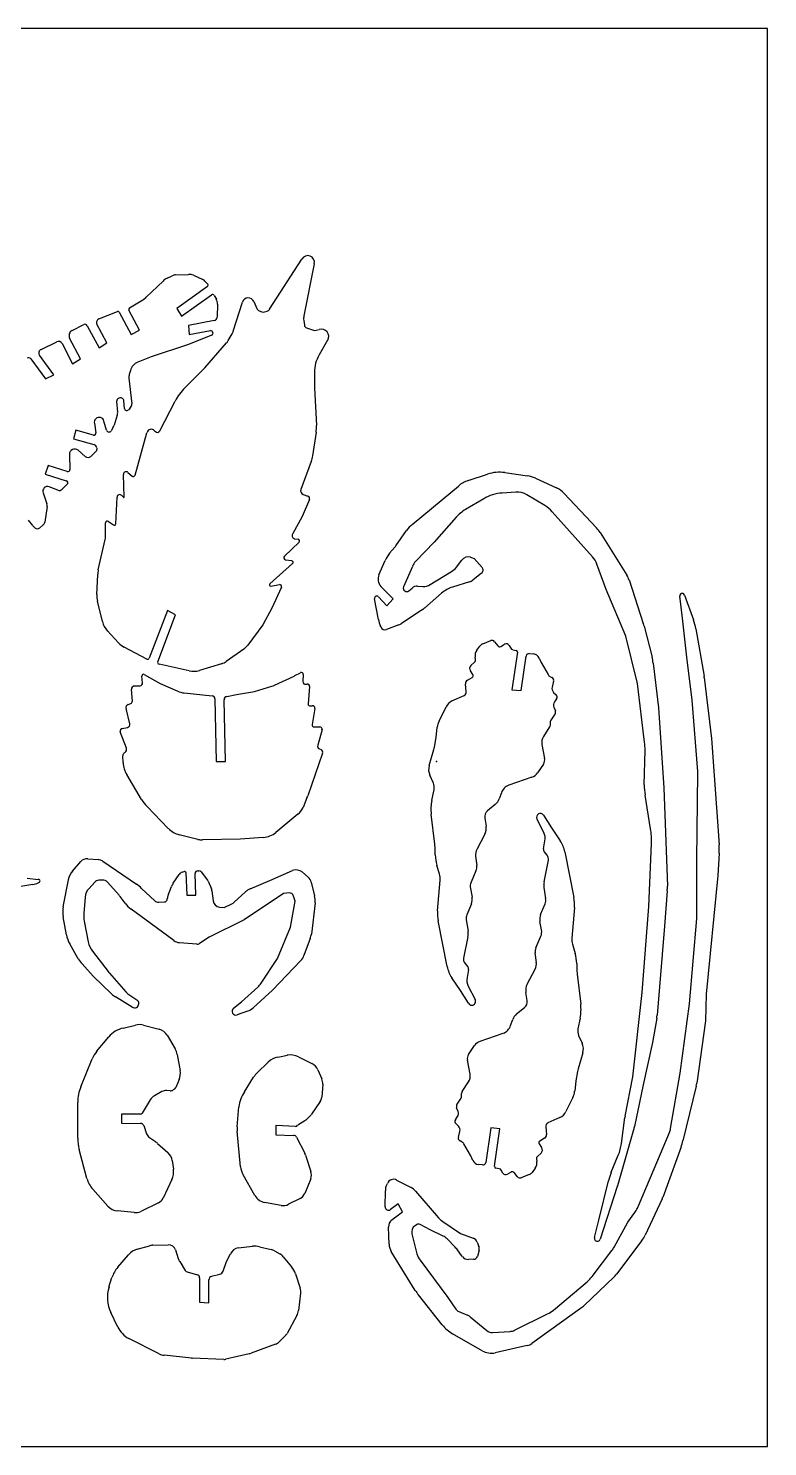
# Model space of a CAD drawing. Extents: x -388 to 195, y -213 to 246.
# Drawn here: x -44.5 to 195, y -213 to 246 of the extents above; entities that cross this region are included whole.
import ezdxf

# ---------------------------------------------------------------- set-up
doc = ezdxf.new("R2010")
doc.units = 0
doc.layers.add('CYAN', color=4, linetype='CONTINUOUS')
doc.layers.add('RED', color=1, linetype='CONTINUOUS')

msp = doc.modelspace()

# ---------------------------------------------------------------- linework, layer by layer
at = {"layer": 'CYAN'}
for p, q in [((195, 246), (-388, 246)), ((195, -213), (195, 246)), ((33.63, 155.07), (44.1, 171.35)), ((0.41, 165.12), (2.08, 165.94)), ((3.2, 166.24), (7.39, 166.39)), ((8.99, 166.08), (12.05, 164.7)), ((48.12, 169.81), (44.74, 152.93)), ((-6.3, 158.98), (-0.87, 164.21)), ((13.53, 162.5), (3.57, 155.38)), ((12.71, 164.22), (13.61, 163.22)), ((-11.78, 155.54), (-6.94, 158.48)), ((5.11, 152.83), (14.82, 159.77)), ((15.67, 159.6), (16.39, 158.41)), ((16.78, 156.77), (16.63, 152.53)), ((21.89, 148.05), (24.86, 157.42)), ((28.52, 157.58), (29.47, 155.38)), ((-21.68, 151.99), (-15.62, 154.34)), ((-15.05, 154.12), (-11.16, 146.9)), ((-8.55, 148.37), (-11.97, 154.84)), ((3.57, 155.38), (5.11, 152.83)), ((30.28, 154.57), (31.11, 154.24)), ((31.97, 154.21), (32.82, 154.49)), ((44.7, 151.49), (44.92, 149.93)), ((-30.37, 148.19), (-26.58, 150.15)), ((-25.41, 149.78), (-21.62, 142.59)), ((-19.11, 144.18), (-22.31, 150.28)), ((-11.16, 146.9), (-8.55, 148.37)), ((15.69, 151.44), (7.39, 149.88)), ((7.39, 149.88), (7.63, 146.9)), ((7.63, 146.9), (14.45, 148.17)), ((15.2, 147.48), (15.17, 147)), ((20.23, 144.97), (21.49, 147.13)), ((45.63, 149.05), (47.82, 148.29)), ((48.71, 148.28), (49.65, 148.57)), ((-40.41, 142.08), (-35.3, 144.55)), ((-33.59, 143.98), (-30.2, 137.39)), ((-27.57, 139), (-31.14, 145.74)), ((-21.62, 142.59), (-19.11, 144.18)), ((6.99, 143.63), (-4.71, 139.67)), ((14.92, 146.71), (6.99, 143.63)), ((12.64, 136.12), (19.68, 144.2)), ((52.45, 145.05), (49.68, 140.31)), ((-43.7, 139), (-38.97, 132.58)), ((-36.27, 133.82), (-40.88, 140.19)), ((-30.2, 137.39), (-27.57, 139)), ((-4.71, 139.67), (-9.07, 137.93)), ((-38.97, 132.58), (-36.27, 133.82)), ((-11.46, 135.3), (-11.82, 133.99)), ((6.17, 129.66), (12.64, 136.12)), ((48.15, 134.68), (48.17, 129.65)), ((-11.93, 132.78), (-11.03, 124.52)), ((48.17, 129.65), (48.79, 117.48)), ((-15.92, 125.19), (-15.59, 121.84)), ((-14.9, 126.39), (-15.1, 126.33)), ((-13.39, 122.98), (-13.59, 125.46)), ((-1.96, 115.7), (3.05, 125.39)), ((-15.72, 120.78), (-16.71, 117.55)), ((-11.43, 123.31), (-12.1, 122.56)), ((-29.1, 115.99), (-29.85, 113.12)), ((-23.38, 114.37), (-29.1, 115.99)), ((-23.13, 118.18), (-22.63, 115.05)), ((-19.17, 115.92), (-20.06, 118.87)), ((-17.01, 116.89), (-17.7, 115.75)), ((-9.92, 101.42), (-6.1, 115.15)), ((-3.62, 115.79), (-3.3, 115.5)), ((48.69, 115.28), (47.59, 107.64)), ((-29.85, 113.12), (-23.28, 111.31)), ((-22.35, 110.19), (-22.29, 109.75)), ((-31.24, 108.11), (-31.06, 103.23)), ((-26.1, 107.46), (-28.41, 109.45)), ((-22.54, 109.13), (-24.3, 107.49)), ((47.12, 105.8), (43.78, 96.76)), ((-38.13, 104.56), (-39.02, 101.74)), ((-39.02, 101.74), (-32.23, 99.61)), ((-31.96, 102.57), (-38.13, 104.56)), ((-13.5, 94.33), (-13.69, 101.64)), ((-12.25, 102.28), (-10.93, 101.12)), ((97.97, 99.66), (104.27, 101.74)), ((109.82, 102.24), (117.21, 101.19)), ((-35, 96.53), (-37.73, 97.6)), ((-31.93, 98.44), (-33.52, 96.86)), ((86.71, 91.1), (94.79, 97.88)), ((119.81, 100.43), (126.6, 97.29)), ((-39.76, 95.63), (-38.53, 92.17)), ((-16.14, 85.7), (-15.79, 94.28)), ((-14.21, 94.79), (-13.74, 94.23)), ((46.53, 93.48), (44.2, 88.05)), ((44.52, 95.17), (46.03, 94.65)), ((103, 93.76), (97.13, 90.31)), ((113.41, 95.94), (109, 95.62)), ((122.78, 91.57), (117.03, 95.07)), ((129.06, 95.52), (139.56, 84.31)), ((-38.45, 91.23), (-39.22, 86.2)), ((44.2, 88.05), (41.03, 82.3)), ((79.87, 85.48), (86.71, 91.1)), ((94.03, 87.76), (86.91, 79.75)), ((138.28, 74.99), (125.19, 89.57)), ((-43.06, 85.06), (-44.52, 86.84)), ((-42.39, 84.36), (-42.81, 84.81)), ((-39.81, 85.18), (-40.85, 84.31)), ((-19.54, 81.39), (-19.54, 85.97)), ((-18.57, 86.44), (-16.98, 85.3)), ((74.57, 78.56), (78, 83.53)), ((140.73, 82.8), (149.36, 69.06)), ((-21.86, 70.73), (-19.64, 80.57)), ((43.18, 79.77), (38.47, 75.21)), ((41.79, 80.79), (42.89, 80.64)), ((72.53, 76.11), (74.19, 78.07)), ((86.91, 79.75), (80.96, 73.5)), ((38.82, 74.05), (40.83, 73.73)), ((69.06, 69.19), (71.1, 73.81)), ((94.22, 71.67), (95.91, 73.92)), ((98.76, 74.82), (99.88, 74.47)), ((99.88, 74.47), (102.48, 71.52)), ((-22.34, 62.82), (-22.06, 69.12)), ((41.07, 72.84), (33.71, 66.24)), ((79.9, 71.89), (77.03, 65.23)), ((85.65, 65.97), (92.59, 70.21)), ((102.31, 69.64), (99.53, 67.45)), ((142.71, 64.38), (139.69, 72.61)), ((34.06, 65.5), (36.86, 65.99)), ((37.47, 65.14), (34.36, 58.41)), ((73.62, 61.38), (69.71, 65.42)), ((78.78, 63.98), (79.8, 64.86)), ((81.56, 65.45), (83.29, 65.35)), ((98.39, 66.86), (92.89, 65.17)), ((149.01, 49.26), (142.71, 64.38)), ((150.1, 67.48), (154.71, 53.4)), ((-20.53, 53.99), (-22.11, 60.59)), ((68.92, 54.71), (67.63, 61.43)), ((68.87, 62.05), (71.64, 59.15)), ((71.64, 59.15), (73.62, 61.38)), ((89.37, 63.22), (83.79, 58.41)), ((167.38, 55.16), (166.54, 62.2)), ((168.05, 62.55), (170.98, 54.54)), ((0.52, 57.56), (-5.33, 42.22)), ((-2.61, 41.03), (3.17, 56.22)), ((3.17, 56.22), (0.52, 57.56)), ((34.36, 58.41), (31.43, 52.95)), ((83.14, 57.91), (76.25, 53.33)), ((168.82, 42.47), (167.38, 55.16)), ((-15.28, 47.1), (-18.89, 50.97)), ((31.43, 52.95), (26.55, 46.38)), ((69.66, 52.23), (69.53, 52.56)), ((75.48, 52.93), (71.49, 51.42)), ((154.96, 52.56), (157.54, 42.49)), ((171.74, 51.66), (174.41, 36.34)), ((100.77, 44.72), (101.79, 46.08)), ((102.68, 46.78), (105.28, 47.85)), ((106.52, 47.5), (107.56, 46.16)), ((108.53, 45.96), (109.74, 46.68)), ((111.23, 46.28), (111.78, 45.37)), ((152.73, 34.43), (149.01, 49.26)), ((-6.18, 41.9), (-13.49, 45.74)), ((25.26, 45.12), (19.61, 41.13)), ((100.34, 41.77), (100.22, 42.54)), ((113.98, 44.1), (112.17, 31.96)), ((112.4, 44.92), (113.56, 44.7)), ((115.15, 31.71), (116.78, 42.86)), ((117.85, 43.66), (119.16, 43.53)), ((120.97, 42.19), (121.59, 40.73)), ((170.53, 28.53), (168.82, 42.47)), ((-6.95, 36.89), (-1.79, 33.94)), ((7.61, 38.07), (-2.18, 40.26)), ((18.07, 40.38), (10.93, 38.2)), ((41.84, 36.52), (43.63, 37.48)), ((44.55, 36.91), (44.45, 34.58)), ((99.46, 36.89), (98.69, 38.03)), ((98.88, 39.84), (100.05, 40.93)), ((121.59, 40.73), (123.85, 36.84)), ((157.91, 40.58), (159.6, 26.06)), ((-10.19, 33.17), (-8.33, 33.27)), ((-7.51, 34.21), (-7.74, 36.39)), ((-1.79, 33.94), (3.89, 31.51)), ((28.73, 31.43), (34.41, 33.1)), ((35.18, 33.39), (41.62, 36.39)), ((45.44, 33.72), (45.81, 33.79)), ((46.61, 33.05), (46.13, 27.39)), ((97.37, 31.38), (97.1, 33.79)), ((97.75, 35.08), (99.23, 35.95)), ((124.47, 36.24), (125.11, 35.92)), ((125.65, 34.71), (125.16, 32.8)), ((155.13, 15.02), (152.8, 33.99)), ((174.47, 35.92), (176.85, 16.16)), ((-10.82, 28.31), (-11.13, 32.06)), ((5.92, 30.93), (15, 30.02)), ((15.94, 29.01), (16.34, 8.68)), ((19.34, 8.68), (18.91, 28.71)), ((19.76, 29.78), (22.88, 30.39)), ((22.88, 30.39), (28.73, 31.43)), ((92.73, 28.32), (96.66, 30.12)), ((112.17, 31.96), (115.15, 31.71)), ((125.63, 31.11), (126.5, 30.29)), ((126.62, 29.06), (125.91, 28.01)), ((172.39, 5.46), (170.53, 28.53)), ((-11.65, 20.95), (-12.87, 25.88)), ((-12.2, 27.17), (-11.35, 27.47)), ((46.85, 26.7), (47.47, 26.77)), ((48.26, 25.93), (47.4, 20.68)), ((88.55, 21.82), (90.81, 26.43)), ((126.08, 24.02), (124.77, 22.11)), ((125.71, 26.35), (126.23, 25.14)), ((159.6, 26.06), (161.36, 0.25)), ((-14.13, 19.44), (-12.4, 19.76)), ((48.04, 19.96), (49.95, 19.96)), ((50.62, 19.07), (49.23, 13.98)), ((87.56, 16.51), (87.98, 19.83)), ((124.37, 19.91), (122.36, 16.81)), ((124.59, 21.57), (124.59, 20.55)), ((-12.77, 13.07), (-14.78, 18.32)), ((87.06, 13.39), (87.56, 16.51)), ((121.86, 14.28), (122.73, 9.74)), ((176.85, 16.16), (179.24, -18.25)), ((-13.78, 8.36), (-13.88, 10.59)), ((-13.43, 11.52), (-13.16, 11.7)), ((50.82, 11.46), (45.98, -2.38)), ((49.8, 12.79), (50.32, 12.57)), ((85.35, 7.42), (86.89, 12.62)), ((155.04, 1.19), (155.27, 12.45)), ((16.34, 8.68), (19.34, 8.68)), ((122.36, 7.91), (120.43, 5.06)), ((172.01, -23.13), (172.39, 5.03)), ((-7.87, -3.55), (-12.64, 4.49)), ((86.71, 1.74), (85.55, 4.29)), ((118.62, 3.69), (111.11, 1.07)), ((161.36, 0.25), (162.51, -31.66)), ((45.74, -3.01), (44.47, -6.12)), ((86.19, -3.87), (86.94, -0.34)), ((108.75, -1.41), (108.06, -3.37)), ((157.07, -13.01), (155.27, -2.11)), ((0.83, -12.95), (-6.07, -5.87)), ((42.83, -8.32), (35.67, -14.2)), ((87.16, -18.07), (86.02, -8.33)), ((106.77, -5.16), (104.22, -7.24)), ((122.38, -8.65), (124.99, -12.77)), ((103.35, -9.57), (103.8, -12.17)), ((122.46, -14.2), (120.25, -9.84)), ((124.99, -12.77), (127.79, -16.93)), ((10.44, -16.48), (4.36, -14.97)), ((24.12, -16.41), (11.85, -16.63)), ((31.61, -15.84), (24.12, -16.41)), ((103.37, -14.82), (100.8, -19.71)), ((122.37, -19.53), (122.86, -16.96)), ((156.5, -38.17), (157.36, -17.77)), ((-25.29, -22.76), (-21.91, -23.03)), ((87.31, -21.49), (87.23, -18.94)), ((100.38, -21.89), (100.75, -24.96)), ((123.53, -21.59), (122.66, -20.55)), ((129.28, -20.52), (132.23, -35.32)), ((179.25, -20.97), (178.83, -28.11)), ((-30.2, -26.72), (-27.52, -23.67)), ((-20.43, -23.55), (-9.5, -30.96)), ((5.33, -27.09), (6, -26.87)), ((6.52, -27.24), (6.82, -34.58)), ((9.79, -34.58), (9.52, -27.52)), ((10.36, -26.65), (10.71, -26.65)), ((11.47, -27.02), (13.56, -29.62)), ((33.74, -29.77), (41.1, -26.52)), ((44.25, -27.1), (46.11, -28.66)), ((88.7, -27.74), (87.83, -24.79)), ((100.5, -26.6), (98.93, -30.32)), ((122.58, -30.17), (123.97, -23.25)), ((172.06, -41.72), (172.01, -23.13)), ((-43.11, -31.08), (-51.61, -32.45)), ((-44.85, -28.98), (-41.3, -29.45)), ((-41.15, -30.47), (-41.3, -30.54)), ((-33.24, -38.25), (-31.56, -29.52)), ((-23.02, -30.35), (-24.86, -32.32)), ((-20.6, -29.64), (-21.72, -29.72)), ((-15.15, -34.51), (-18.84, -30.34)), ((0.77, -34.58), (1.88, -31.71)), ((2.43, -30.65), (4.34, -27.81)), ((13.76, -29.97), (14.8, -32.47)), ((27.32, -32.5), (33.74, -29.77)), ((47.14, -30.32), (48.24, -34.75)), ((88.03, -39.59), (88.9, -29.7)), ((123.08, -35.62), (122.54, -32)), ((178.83, -28.11), (175.11, -66.54)), ((-26.15, -35.2), (-26.55, -40.43)), ((-13.19, -37.11), (-14.78, -34.95)), ((-7.81, -32.32), (-3.57, -36.37)), ((-2.28, -36.83), (-0.37, -36.71)), ((0.42, -35.99), (0.47, -35.67)), ((6.82, -34.58), (9.79, -34.58)), ((14.95, -33.07), (15.34, -36.32)), ((22.14, -36.81), (25.78, -33.49)), ((38.13, -33.96), (25.38, -42.51)), ((40.06, -33.8), (38.13, -33.96)), ((40.45, -44.89), (41.94, -36.46)), ((41.94, -36.46), (41.27, -34.58)), ((98.71, -32.4), (99.23, -35.13)), ((162.47, -33.07), (161.6, -44.6)), ((-4.71, -43.78), (-11.18, -39.09)), ((17.4, -38.37), (18.91, -38.55)), ((18.91, -38.55), (21.44, -37.28)), ((48.38, -36.96), (47.17, -47.1)), ((99.01, -37.38), (97.57, -40.88)), ((121.45, -40.75), (122.88, -37.28)), ((132.41, -38.57), (131.56, -48.46)), ((154.39, -66.01), (156.5, -38.17)), ((-32.18, -47.37), (-33.24, -41.57)), ((-26.41, -42.93), (-25.09, -49.68)), ((2.58, -49.21), (-4.71, -43.78)), ((25.38, -42.51), (14.1, -48.17)), ((36.24, -55.06), (40.45, -44.89)), ((91.17, -57.64), (88.23, -42.84)), ((97.37, -42.54), (97.92, -46.16)), ((121.74, -45.74), (121.22, -43.03)), ((161.6, -44.6), (159.18, -73.35)), ((169.64, -69.73), (172.05, -42.09)), ((-28.34, -55.11), (-31.11, -50.27)), ((10.04, -50.42), (4.46, -49.9)), ((14.1, -48.17), (10.98, -50.2)), ((46.8, -48.56), (44.77, -54.09)), ((97.87, -47.99), (96.48, -54.88)), ((119.94, -51.56), (121.52, -47.84)), ((131.74, -50.4), (132.62, -53.37)), ((-23.76, -52.63), (-18.67, -59.27)), ((30.91, -62.99), (36.24, -55.06)), ((120.06, -56.27), (119.71, -53.2)), ((-23.5, -60.71), (-27.07, -56.77)), ((43.8, -55.65), (34.58, -65.3)), ((96.92, -56.57), (97.8, -57.59)), ((98.07, -58.63), (97.6, -61.18)), ((117.07, -63.33), (119.66, -58.45)), ((133.15, -56.67), (133.22, -59.2)), ((-17.53, -66.49), (-23.5, -60.71)), ((-18.22, -59.82), (-12.92, -65.84)), ((24.54, -69.06), (29.82, -64.25)), ((95.46, -65.39), (92.66, -61.23)), ((97.99, -63.96), (100.2, -68.32)), ((133.29, -60.09), (134.44, -69.83)), ((-10.86, -70.77), (-16.29, -67.45)), ((-11.66, -66.94), (-9.37, -68.44)), ((34.58, -65.3), (28.28, -71)), ((98.07, -69.51), (95.46, -65.39)), ((117.11, -68.59), (116.66, -65.99)), ((151.29, -93.31), (154.39, -66.01)), ((175.11, -66.54), (174.89, -75.16)), ((21.91, -71.15), (24.54, -69.06)), ((26.52, -72.06), (23.13, -73.3)), ((113.68, -72.98), (116.24, -70.92)), ((166.66, -92.12), (169.64, -69.73)), ((-13.81, -77.54), (-9.77, -76.57)), ((-7.16, -76.6), (-2.11, -77.91)), ((111.7, -76.72), (112.4, -74.79)), ((134.24, -74.29), (133.52, -77.81)), ((159.05, -74.34), (157.66, -82.23)), ((174.89, -75.16), (172.01, -95.39)), ((-22.39, -85.1), (-18.44, -80.39)), ((0.45, -79.82), (3.05, -84.24)), ((101.83, -81.83), (109.35, -79.23)), ((133.74, -79.9), (134.91, -82.45)), ((157.66, -82.23), (154.66, -95.94)), ((3.74, -86.12), (4.66, -91.33)), ((36.32, -86.94), (39.39, -86.34)), ((42.96, -86.84), (47.3, -88.99)), ((98.09, -86.07), (100.03, -83.22)), ((135.1, -85.57), (133.57, -90.78)), ((-27.54, -96.55), (-23.85, -87.51)), ((29.6, -92.02), (33.22, -88.55)), ((49.28, -91.1), (50.54, -93.98)), ((98.59, -92.44), (97.72, -87.9)), ((133.39, -91.55), (132.9, -94.65)), ((4.34, -94.23), (3.25, -96.8)), ((25.5, -98.14), (28.46, -93.46)), ((50.84, -95.74), (50.52, -99.95)), ((96.08, -98.04), (98.09, -94.97)), ((132.9, -94.65), (132.48, -97.99)), ((148.84, -106.1), (151.29, -93.31)), ((154.66, -95.94), (151.88, -109.39)), ((163.56, -110.04), (166.66, -92.12)), ((171.84, -96.31), (167.55, -113.98)), ((-5.06, -100.77), (-7.65, -105.05)), ((-1.26, -98.09), (-3.67, -99.43)), ((1.44, -97.82), (0.32, -97.74)), ((2.83, -97.32), (2.37, -97.58)), ((94.37, -102.15), (95.69, -100.27)), ((95.86, -99.73), (95.86, -98.71)), ((131.89, -99.97), (129.65, -104.56)), ((-28.53, -113.16), (-28.53, -101.51)), ((-8.31, -105.43), (-14.3, -105.35)), ((-14.3, -105.35), (-14.3, -108.33)), ((23.13, -109.52), (23.7, -103)), ((50.06, -101.28), (47.22, -105.45)), ((94.73, -104.52), (94.22, -103.3)), ((-14.3, -108.33), (-8.13, -108.42)), ((-7.14, -109.12), (-6.22, -111.75)), ((42.02, -109.37), (35.62, -109.1)), ((35.62, -109.1), (35.62, -112.07)), ((45.03, -107.54), (42.74, -108.93)), ((46.8, -105.95), (45.37, -107.29)), ((93.82, -107.21), (94.55, -106.17)), ((94.82, -109.27), (93.95, -108.45)), ((105.28, -109.87), (103.67, -121.02)), ((108.26, -110.12), (105.28, -109.87)), ((106.47, -122.26), (108.26, -110.12)), ((123.08, -109.55), (123.35, -111.93)), ((127.71, -106.46), (123.8, -108.26)), ((151.79, -109.77), (146.35, -128.61)), ((147.65, -114.9), (148.76, -106.5)), ((-5.28, -112.99), (-3.35, -114.3)), ((24.22, -122.46), (23.13, -110.93)), ((35.62, -112.07), (41.42, -112.27)), ((42.39, -112.89), (45.07, -118.02)), ((94.8, -112.87), (95.29, -110.96)), ((95.96, -114.4), (95.34, -114.08)), ((122.7, -113.22), (121.22, -114.11)), ((157.07, -125.95), (163.17, -111.35)), ((-25.56, -126.18), (-28.05, -116.84)), ((-2.65, -114.85), (0.71, -117.86)), ((45.32, -118.64), (47.03, -123.92)), ((98.86, -118.89), (96.58, -115)), ((99.48, -120.35), (98.86, -118.89)), ((121.57, -118), (120.4, -119.09)), ((121, -115.05), (121.77, -116.19)), ((144.32, -124.22), (146.61, -118.69)), ((166.93, -116.02), (160.99, -132.4)), ((2.11, -120.45), (2.5, -123.25)), ((102.6, -121.84), (101.29, -121.69)), ((108.06, -123.09), (106.89, -122.86)), ((109.21, -124.45), (108.68, -123.53)), ((119.68, -122.86), (118.67, -124.24)), ((120.11, -119.93), (120.23, -120.7)), ((2.01, -126.53), (-0.88, -132.62)), ((28.9, -131.76), (25.06, -125.04)), ((46.95, -126.3), (45.04, -131.04)), ((71.29, -128.95), (71.79, -127.79)), ((74.79, -126.72), (79.48, -129.15)), ((111.92, -124.12), (110.68, -124.84)), ((113.93, -125.66), (112.89, -124.32)), ((117.77, -124.94), (115.17, -125.98)), ((140.29, -139.67), (143.43, -126.95)), ((152.78, -135.85), (157.07, -125.95)), ((-18.72, -135.15), (-23.63, -129.72)), ((43.53, -132.7), (39.79, -134.58)), ((71.1, -135.4), (71.15, -130.17)), ((80.89, -130.27), (88.4, -138.95)), ((146.28, -128.83), (140.78, -145.84)), ((160.81, -132.82), (155.31, -144.55)), ((-10.26, -137.26), (-15.64, -136.72)), ((-2.33, -134.09), (-8.03, -136.86)), ((37.4, -134.93), (32.03, -133.96)), ((75.24, -134.38), (72.81, -136.27)), ((73.25, -139.62), (76.72, -136.96)), ((76.72, -136.96), (75.24, -134.38)), ((149.66, -140.38), (151.99, -137.19)), ((72.34, -147.52), (72.16, -141.92)), ((81.19, -141.18), (80.76, -141.49)), ((85.7, -142.86), (82.45, -141.13)), ((89.74, -140.11), (95.54, -144)), ((138.92, -145.32), (140.29, -139.67)), ((145.24, -148.44), (149.66, -140.38)), ((79.75, -144.18), (81.39, -150.58)), ((89.89, -144.85), (85.7, -142.86)), ((93.78, -148.47), (91.13, -145.76)), ((95.54, -144), (99.61, -145.54)), ((100.94, -146.88), (101.46, -148.27)), ((154.27, -146.31), (146.02, -157.21)), ((-15.57, -154.96), (-12.05, -150.89)), ((-9.22, -149.11), (-5.23, -147.97)), ((-4.17, -147.82), (0.82, -147.66)), ((3.15, -149.33), (4.04, -152.11)), ((19.73, -153.05), (20.92, -150.65)), ((23.57, -148.69), (28.13, -148.15)), ((30.42, -148.29), (34.13, -149.23)), ((35.28, -149.68), (36.98, -150.65)), ((80.84, -162.42), (73.04, -149.86)), ((96.08, -151.44), (94.25, -149.01)), ((101.51, -149.38), (100.97, -151.42)), ((138.1, -157.96), (144.52, -149.53)), ((4.51, -153.13), (6.31, -155.98)), ((18.56, -156.25), (19.73, -153.05)), ((38.05, -151.54), (40.78, -154.84)), ((82.38, -152.66), (91.37, -164.78)), ((99.73, -152.38), (98.07, -152.43)), ((-18.4, -161.36), (-17.43, -158.26)), ((6.94, -156.45), (10.26, -157.39)), ((10.98, -158.33), (10.96, -166.29)), ((13.93, -166.44), (13.95, -159.03)), ((14.85, -157.88), (17.48, -157.22)), ((42.02, -157.04), (43.53, -161.75)), ((125.61, -168.79), (136.52, -159.62)), ((145.19, -158.13), (135.57, -167.28)), ((43.7, -163.31), (43.01, -168.97)), ((89.59, -173.6), (81.85, -163.86)), ((91.37, -164.78), (93.94, -168.48)), ((-15.54, -174.32), (-17.82, -169.61)), ((10.96, -166.29), (13.93, -166.44)), ((94.97, -169.31), (97.79, -170.46)), ((134.41, -168.25), (118.62, -179.6)), ((42.49, -170.6), (39.29, -176.38)), ((98.61, -170.95), (103.99, -175.41)), ((112.97, -175.34), (123.67, -170.06)), ((-2.13, -182.97), (-12, -177.97)), ((38.77, -177.07), (36.71, -179.13)), ((102.53, -181.98), (92.93, -176.47)), ((105.88, -176.03), (111.58, -175.7)), ((8.33, -184.38), (-0.55, -183.44)), ((27.07, -182.95), (19.46, -184.73)), ((35.57, -179.87), (27.69, -182.75)), ((117.13, -180.27), (106.7, -182.6)), ((18.77, -184.81), (8.58, -184.41)), ((-388, -213), (195, -213))]:
    msp.add_line(p, q, dxfattribs=at)
for centre, radius, start, end in [((45.99, 170.28), 2.17, 347.464, 150.6521), ((3.34, 163.47), 2.78, 92.9375, 116.9102), ((7.53, 162.82), 3.57, 65.8676, 92.3613), ((2.77, 160.44), 5.24, 116.7647, 133.9877), ((11.23, 162.89), 1.99, 42.0574, 65.7404), ((13.24, 162.9), 0.493, 306.7553, 40.7315), ((-8.85, 161.63), 3.68, 301.1692, 313.8453), ((15.17, 159.31), 0.578, 30.4251, 126.5818), ((13.76, 156.91), 3.02, 357.4464, 29.7217), ((26.72, 156.82), 1.95, 23.022, 162.1933), ((-21.22, 150.85), 1.23, 111.9021, 207.545), ((-15.45, 153.93), 0.443, 25.1304, 112.5069), ((-11.5, 155.09), 0.532, 121.2462, 207.6855), ((15.47, 152.58), 1.17, 280.8247, 357.5645), ((30.88, 155.98), 1.53, 202.8987, 246.9336), ((31.58, 155.33), 1.19, 246.6546, 289.232), ((32.28, 156.13), 1.73, 288.4041, 321.939), ((48.91, 152.09), 4.25, 168.5304, 188.0669), ((-29.54, 146.59), 1.81, 117.2163, 207.9934), ((-26.18, 149.38), 0.865, 27.3402, 117.3402), ((14.58, 147.55), 0.633, 353.483, 101.2339), ((14.83, 147.04), 0.345, 286.185, 354.2941), ((17.58, 149.37), 4.51, 330.2368, 342.9724), ((46.01, 150.08), 1.1, 187.7912, 249.9778), ((48.29, 149.63), 1.42, 250.6601, 287.1954), ((50.38, 146.27), 2.41, 329.5864, 107.4493), ((-34.74, 143.4), 1.29, 27.0387, 116.0436), ((16.49, 147.05), 4.28, 318.3465, 330.9819), ((-44.46, 138.47), 0.922, 34.7793, 119.8546), ((-39.84, 140.93), 1.28, 116.5078, 215.4538), ((-7.59, 134.19), 4.03, 111.6918, 163.9108), ((59.35, 134.66), 11.2, 149.6782, 179.869), ((-8.8, 133.12), 3.15, 164.0085, 186.3714), ((18.25, 117.56), 17.1, 134.9481, 152.7355), ((-14.84, 125.28), 1.08, 103.9735, 184.6575), ((-14.63, 125.39), 1.04, 4.074, 105.3609), ((-12.57, 124.35), 1.54, 317.4344, 6.3035), ((-21.59, 118.52), 1.58, 12.6508, 192.7353), ((-18.38, 121.63), 2.8, 342.3288, 4.4297), ((-12.65, 123.07), 0.747, 186.7642, 317.065), ((-23.23, 114.95), 0.603, 255.3394, 9.516), ((-18.39, 116.17), 0.811, 197.9228, 328.7439), ((-19.58, 118.45), 3.01, 328.8057, 342.7388), ((-4.68, 114.77), 1.47, 44.1423, 165.0144), ((-2.7, 116.09), 0.841, 225.0085, 331.9932), ((37.51, 116.89), 11.29, 351.7974, 3.0143), ((-23.63, 110.07), 1.29, 5.4772, 74.302), ((-29.53, 108.16), 1.71, 48.8587, 181.8544), ((-25.21, 108.48), 1.35, 228.8606, 312.7978), ((-23.04, 109.69), 0.752, 311.9048, 4.6439), ((38.54, 108.99), 9.16, 339.6633, 351.531), ((-31.73, 103.2), 0.671, 250.232, 1.9853), ((-12.84, 101.69), 0.842, 44.7382, 183.3624), ((-10.52, 101.6), 0.631, 229.2866, 343.3472), ((108.1, 90.21), 12.14, 81.8469, 108.387), ((115.89, 91.95), 9.34, 65.1975, 81.9043), ((-38.3, 96.16), 1.55, 68.3267, 199.9652), ((-34.51, 97.85), 1.4, 249.4697, 315.0827), ((-32.43, 98.94), 0.698, 314.8879, 73.5702), ((44.94, 96.33), 1.24, 160.1203, 250.0169), ((101.07, 90.36), 9.8, 108.4254, 129.8582), ((123.26, 90.06), 7.96, 43.2532, 65.2011), ((-40.33, 91.55), 1.91, 350.2684, 18.9715), ((-14.9, 94.23), 0.893, 39.3626, 176.782), ((-13.65, 94.37), 0.165, 240.3287, 344.8304), ((45.74, 93.84), 0.865, 335.9521, 70.0493), ((110.04, 81.71), 13.95, 94.2764, 120.3022), ((113.86, 89.86), 6.09, 58.645, 94.1896), ((103.58, 79.32), 12.74, 120.4278, 138.5664), ((117.2, 82.44), 10.71, 41.7329, 58.5557), ((-40.14, 87.7), 3.94, 222.1693, 227.2824), ((-41.59, 85.2), 1.16, 226.5148, 309.7614), ((-40.85, 86.47), 1.65, 308.8024, 350.5014), ((-18.94, 85.97), 0.595, 51.6559, 179.9935), ((-16.67, 85.73), 0.531, 233.7303, 356.3918), ((85.05, 78.64), 8.58, 127.1549, 145.2708), ((132.35, 77.55), 9.89, 32.0713, 43.1529), ((-23.25, 81.39), 3.71, 347.1591, 359.8673), ((41.92, 81.8), 1.02, 150.7795, 263.069), ((42.83, 80.14), 0.509, 314.5618, 83.2473), ((68.91, 82.44), 6.86, 320.3643, 325.5441), ((38.94, 74.72), 0.684, 133.5097, 259.6103), ((40.75, 73.23), 0.501, 308.9086, 81.4713), ((80.02, 69.83), 9.77, 140.0337, 155.9662), ((84.83, 69.79), 5.37, 136.1375, 156.8739), ((97.96, 72.36), 2.58, 72.001, 142.7615), ((132.81, 70.14), 7.31, 19.7987, 41.6219), ((-12.95, 68.8), 9.12, 167.824, 178.0301), ((72.18, 67.78), 3.42, 155.7158, 223.7012), ((89.54, 75.25), 5.9, 301.113, 322.5566), ((101.49, 70.66), 1.31, 308.4402, 41.0274), ((143.24, 65.22), 7.23, 18.2147, 32.1296), ((34.03, 65.93), 0.439, 135.6606, 274.3531), ((36.96, 65.42), 0.58, 331.3571, 99.7183), ((78.06, 64.83), 1.11, 158.7306, 310.4743), ((81.43, 62.89), 2.56, 87.1837, 129.8253), ((83.47, 69.51), 4.16, 267.6062, 301.6073), ((95.86, 55.68), 9.95, 107.3979, 130.7573), ((97.31, 70.32), 3.63, 287.3657, 307.7563), ((-14.35, 62.48), 7.99, 177.5946, 193.7298), ((68.33, 61.57), 0.719, 41.9311, 191.287), ((167.29, 62.37), 0.775, 12.9288, 192.9682), ((79.39, 63.47), 6.7, 304.032, 310.9824), ((-13.96, 55.59), 6.76, 193.6891, 223.1648), ((81.07, 57.03), 12.37, 190.7911, 201.1998), ((70.99, 52.76), 1.44, 201.5987, 290.3109), ((74.12, 56.5), 3.82, 290.9732, 303.9868), ((141.92, 49.18), 13.47, 14.5045, 18.2396), ((155.23, 48.79), 16.76, 9.878, 20.0616), ((-10.36, 51.71), 6.74, 223.1737, 242.3836), ((21.94, 49.81), 5.74, 305.3214, 323.3959), ((103.47, 44.85), 2.09, 112.4048, 143.7471), ((105.67, 46.86), 1.06, 36.967, 111.724), ((108.16, 46.61), 0.744, 216.7186, 299.9585), ((110.29, 45.74), 1.09, 30.1484, 120.1484), ((-5.9, 42.44), 0.613, 242.3821, 338.555), ((99.41, 41.63), 0.948, 312.8003, 8.8793), ((103.13, 42.97), 2.94, 143.506, 188.4509), ((112.58, 45.83), 0.922, 209.8667, 258.6836), ((113.46, 44.18), 0.525, 351.3442, 79.2528), ((117.73, 42.71), 0.954, 82.7181, 170.9807), ((118.91, 41.3), 2.24, 23.3814, 83.6294), ((143.75, 38.82), 14.27, 7.1028, 14.9119), ((-7.21, 36.44), 0.523, 59.9006, 185.4466), ((-2.06, 40.83), 0.582, 159.9642, 257.7526), ((9.02, 44.47), 6.56, 257.5594, 286.9497), ((16.52, 45.55), 5.4, 286.6791, 304.8794), ((43.93, 36.94), 0.621, 357.6076, 118.6489), ((99.85, 38.82), 1.41, 133.6234, 214.257), ((98.92, 36.52), 0.654, 298.8944, 34.3988), ((125.19, 37.61), 1.54, 209.8449, 242.1731), ((-10.12, 32.15), 1.02, 94.2259, 185.422), ((-8.38, 34.14), 0.869, 273.3146, 4.8897), ((32.87, 38.21), 5.34, 286.7347, 295.5779), ((39.83, 39.9), 3.94, 297.091, 300.811), ((45.29, 34.55), 0.844, 177.6357, 280.1288), ((45.93, 33.12), 0.681, 353.8599, 100.5521), ((98.41, 33.94), 1.32, 120.3782, 186.4917), ((126.83, 32.35), 1.72, 164.9413, 226.1152), ((124.62, 34.98), 1.06, 345.3522, 62.1544), ((149, 33.59), 3.82, 5.9648, 12.7621), ((166.74, 34.99), 7.79, 6.8462, 9.9605), ((-11.63, 28.24), 0.815, 289.6467, 5.2435), ((6.54, 37.01), 6.11, 244.2937, 264.1881), ((14.9, 28.98), 1.04, 1.1826, 84.5031), ((19.98, 28.73), 1.07, 102.1506, 181.3436), ((94.45, 24.64), 4.06, 115.0009, 153.9295), ((96.13, 31.26), 1.25, 294.9396, 5.8033), ((127.33, 27), 1.75, 144.6326, 201.8048), ((125.86, 29.61), 0.941, 324.2541, 47.1453), ((-11.82, 26.16), 1.08, 110.4447, 194.7463), ((46.78, 27.34), 0.647, 175.5723, 276.5531), ((47.55, 26.06), 0.722, 350.1198, 96.0341), ((125.15, 24.72), 1.16, 323.2335, 21.4329), ((-14, 18.62), 0.827, 98.8105, 201.1487), ((-12.58, 20.7), 0.959, 280.9014, 15.0055), ((48.02, 20.58), 0.627, 171.5651, 272.2414), ((49.95, 19.26), 0.695, 343.4918, 90.0031), ((94.23, 19.11), 6.29, 154.5544, 173.4276), ((123.4, 20.61), 1.2, 324.2831, 357.4573), ((125.58, 21.54), 0.997, 145.1542, 178.5774), ((50.2, 13.71), 1.01, 164.3412, 246.5766), ((125.26, 14.92), 3.46, 146.9978, 190.7557), ((137.29, 12.81), 17.98, 358.8467, 7.0733), ((-12.79, 10.64), 1.09, 125.454, 182.5852), ((-13.84, 12.64), 1.16, 305.8689, 21.6337), ((49.98, 11.75), 0.886, 340.5201, 67.4049), ((81.09, 14.33), 6.05, 343.53, 350.9995), ((120.33, 9.28), 2.45, 326.069, 11.054), ((-5.63, 8.66), 8.16, 182.1287, 210.7191), ((89.64, 6.12), 4.48, 163.2574, 204.1449), ((117.49, 7.08), 3.57, 288.5032, 325.5255), ((167.68, 5.24), 4.71, 357.4382, 2.5618), ((83.62, 0.35), 3.39, 348.2217, 24.1711), ((112.77, -2.87), 4.28, 112.828, 159.9883), ((173.01, 0.82), 17.98, 178.8029, 189.3624), ((2.78, 2.8), 12.39, 210.79, 224.3981), ((34.78, 1.54), 11.87, 337.4508, 340.7333), ((99.74, -6.63), 13.83, 168.4771, 187.0661), ((104.18, -1.93), 4.14, 308.726, 339.5653), ((39.32, -3.99), 5.58, 309.0384, 337.5197), ((105.78, -9.15), 2.47, 129.2683, 189.8761), ((121.35, -9.3), 1.22, 31.7682, 206.5148), ((6.17, -7.73), 7.46, 224.3357, 255.9667), ((99.66, -12.87), 4.19, 332.2387, 9.6208), ((134.16, -16.79), 23.21, 357.5692, 9.3552), ((11.7, -11.22), 5.42, 256.5057, 271.5768), ((31.03, -8.55), 7.31, 274.5059, 309.3743), ((77.4, -19.34), 9.85, 2.3383, 7.3974), ((118.54, -16.17), 4.39, 349.7283, 26.6983), ((119.53, -22.45), 9.93, 11.1772, 33.766), ((158.23, -19.74), 21.06, 356.6382, 4.0618), ((-25.49, -25.43), 2.68, 85.6508, 139.0849), ((100.5, -21.1), 13.2, 181.7235, 196.2472), ((104.14, -21.47), 3.78, 152.2324, 186.4228), ((123.6, -19.73), 1.25, 170.5927, 220.9097), ((122.03, -22.88), 1.97, 349.1896, 40.8061), ((-25.73, -30.63), 5.94, 138.8467, 169.2751), ((-22.14, -26.03), 3.01, 55.4021, 85.7562), ((5.82, -28.8), 1.79, 106.1545, 146.3412), ((6.12, -27.24), 0.392, 0.0703, 108.5055), ((10.36, -27.49), 0.842, 89.8249, 181.7666), ((10.71, -27.61), 0.966, 37.665, 90.0621), ((42.19, -29.5), 3.16, 49.3374, 110.1138), ((97.49, -25.31), 3.28, 336.7758, 6.0324), ((-44.14, -24.41), 6.75, 278.7322, 294.8046), ((-41.23, -29.96), 0.515, 278.2426, 98.5046), ((-21.54, -31.73), 2.02, 94.9009, 136.9654), ((-20.43, -31.75), 2.12, 41.6068, 94.657), ((-16.75, -41.66), 12.92, 46.2419, 55.8692), ((7.04, -33.71), 5.53, 146.4441, 158.786), ((12.46, -30.48), 1.39, 21.3615, 37.8744), ((44.05, -31.09), 3.18, 13.9324, 49.7388), ((83.56, -29.24), 5.35, 355.1431, 16.3606), ((102.28, -31.73), 3.63, 157.1224, 190.6142), ((127.79, -31.21), 5.32, 168.7129, 188.6158), ((149.8, -32), 12.71, 355.1734, 1.548), ((-21.47, -35.57), 4.7, 136.2581, 175.4481), ((-19.8, -38.77), 6.31, 37.2189, 42.512), ((-2.4, -35.15), 1.68, 226.2025, 274.1547), ((-0.44, -35.84), 0.869, 274.2121, 350.1981), ((5.95, -36.58), 5.56, 158.9208, 170.6113), ((12.71, -33.31), 2.25, 6.0936, 21.7631), ((17.68, -36.04), 2.35, 186.6929, 263.3071), ((29.44, -37.47), 5.41, 113.1098, 132.5755), ((40.16, -34.98), 1.18, 19.6049, 94.8454), ((42.29, -36.25), 6.13, 353.3212, 14.0854), ((95.35, -35.88), 3.96, 337.7638, 11.0304), ((119.98, -36.1), 3.13, 337.7442, 8.6932), ((120.92, -37.58), 11.53, 355.0841, 11.2942), ((-24.46, -39.91), 8.94, 169.2913, 190.7087), ((-17.28, -41.15), 9.3, 175.5611, 191.0697), ((-5.81, -31.65), 9.18, 216.4987, 234.1842), ((20.08, -34.53), 3.07, 296.2839, 311.9971), ((99.54, -40.51), 11.55, 175.422, 191.6209), ((100.47, -42.06), 3.13, 157.7442, 188.6932), ((125.11, -42.26), 3.97, 157.6098, 191.1939), ((118.17, -46.43), 3.63, 337.1279, 11.0023), ((167.83, -41.72), 4.24, 354.9194, 359.9421), ((-23.15, -45.69), 9.18, 190.573, 209.9508), ((-18.1, -48.31), 7.12, 191.0542, 217.3745), ((4.75, -46.21), 3.7, 234.0306, 265.4929), ((10.19, -48.96), 1.47, 264.1365, 302.5703), ((40.73, -46.24), 6.5, 339.1011, 352.4322), ((92.67, -46.93), 5.31, 348.4791, 8.4045), ((136.89, -48.94), 5.35, 174.9299, 195.8777), ((40.51, -52.53), 4.54, 316.5201, 339.8467), ((98.41, -55.28), 1.97, 168.3468, 220.8621), ((122.98, -52.83), 3.29, 157.3423, 186.4905), ((119.96, -57.06), 13.2, 1.7118, 16.2462), ((-20.86, -50.73), 8.66, 210.3449, 224.1788), ((-10.46, -53.03), 10.31, 217.2798, 221.1899), ((100.92, -55.7), 9.94, 191.2113, 213.7966), ((96.86, -58.39), 1.24, 348.8756, 40.5472), ((116.3, -56.72), 3.78, 332.6218, 6.7355), ((143.06, -58.89), 9.85, 181.799, 187.0217), ((25.11, -59.08), 7, 312.3108, 326.0085), ((101.91, -61.98), 4.39, 169.4481, 206.7434), ((120.8, -65.27), 4.2, 152.5333, 189.8587), ((-12.63, -61.4), 7.07, 226.0547, 238.8187), ((-8.06, -61.55), 6.48, 221.4624, 236.2732), ((-10.11, -69.61), 1.38, 237.4305, 57.5137), ((99.13, -68.91), 1.22, 209.1631, 29.1631), ((114.68, -69.01), 2.47, 309.2764, 9.8298), ((22.77, -72.08), 1.27, 132.4169, 286.4307), ((24.69, -67.03), 5.35, 290.0581, 312.2104), ((116.31, -76.2), 4.17, 129.1684, 160.1551), ((120.72, -71.46), 13.81, 348.1981, 6.7883), ((147.64, -72.42), 11.57, 350.4166, 355.3672), ((-11.83, -85.94), 8.63, 103.2408, 139.9841), ((-8.52, -81.88), 5.45, 75.5542, 103.1901), ((-3.12, -81.93), 4.14, 30.6264, 75.8732), ((107.67, -75.29), 4.28, 293.0706, 340.4619), ((136.84, -78.51), 3.39, 168.1625, 204.1009), ((103, -85.23), 3.59, 108.9886, 145.9954), ((130.82, -84.28), 4.48, 343.1671, 24.067), ((-15.36, -91.02), 9.18, 139.8717, 157.5033), ((-1.84, -87.11), 5.66, 10.0276, 30.4489), ((37.5, -92.98), 6.16, 101.0415, 133.9738), ((40.44, -91.84), 5.6, 63.2875, 100.8587), ((100.12, -87.43), 2.45, 146.1638, 191.1307), ((-0.43, -92.23), 5.17, 337.2784, 10.0825), ((45.41, -92.76), 4.21, 23.16, 63.3767), ((139.37, -92.49), 6.05, 163.5576, 171.048), ((34.86, -97.37), 7.5, 134.5409, 148.603), ((47.13, -95.46), 3.73, 355.7266, 23.4491), ((95.19, -93.09), 3.46, 327.0668, 10.7702), ((162.47, -94.06), 9.64, 346.4912, 352.0359), ((-15.4, -101.56), 13.13, 157.6097, 179.8127), ((-1.86, -102.68), 3.72, 119.0733, 149.1301), ((0.12, -100.6), 2.86, 85.8457, 118.8479), ((1.54, -96.28), 1.54, 266.2339, 302.6625), ((2.21, -96.39), 1.11, 303.4845, 338.3674), ((33.52, -103.87), 9.85, 144.4531, 174.97), ((47.79, -99.75), 2.73, 326.0402, 355.8644), ((94.86, -99.71), 0.997, 325.6489, 358.9889), ((97.08, -98.74), 1.22, 145.0696, 178.913), ((126.25, -97.22), 6.27, 334.0389, 352.943), ((-8.31, -104.66), 0.768, 270.0358, 329.4983), ((44.67, -103.72), 3.09, 313.6782, 325.7999), ((95.32, -102.85), 1.18, 143.5754, 202.2331), ((93.11, -105.18), 1.75, 325.4209, 22.2432), ((126.01, -102.78), 4.06, 294.8357, 333.8847), ((-8.13, -109.47), 1.05, 19.3711, 90.0751), ((30.81, -110.21), 7.72, 174.8437, 185.3493), ((42.02, -108.58), 0.793, 269.5692, 333.9628), ((44.05, -105.9), 1.91, 300.8707, 313.5165), ((94.6, -107.76), 0.947, 144.6947, 227.1176), ((93.63, -110.51), 1.72, 345.0858, 46.1626), ((124.32, -109.4), 1.25, 114.4333, 186.8311), ((155.94, -107.67), 7.27, 167.5581, 170.7472), ((146.9, -108.36), 5.08, 343.8807, 348.2186), ((156.92, -108.78), 6.76, 337.6819, 349.2454), ((-14.28, -113.17), 14.25, 179.9867, 194.9206), ((-3.89, -110.96), 2.46, 198.801, 235.6742), ((-7.16, -119.88), 6.76, 48.1504, 55.6392), ((41.37, -113.41), 1.14, 27.1961, 87.5334), ((95.84, -113.13), 1.08, 166.0293, 242.3327), ((95.24, -115.77), 1.54, 29.9634, 62.2832), ((121.56, -114.68), 0.667, 120.1412, 213.1521), ((122.04, -112.07), 1.32, 299.9212, 6.4443), ((149.04, -109.48), 19.05, 339.9491, 346.3453), ((-2.16, -121.07), 4.31, 8.2802, 48.2837), ((41.45, -119.83), 4.05, 16.9885, 26.4628), ((121.04, -119.79), 0.948, 132.4509, 188.6521), ((120.61, -116.98), 1.4, 313.3439, 34.2071), ((132.78, -112.85), 15.01, 337.1093, 352.1616), ((-3.2, -124.07), 5.76, 334.7368, 8.1406), ((30.58, -121.8), 6.4, 185.8919, 210.3744), ((43.65, -125.01), 3.54, 338.5902, 17.8586), ((101.54, -119.46), 2.24, 203.4643, 263.6438), ((102.71, -120.87), 0.975, 263.9423, 351.096), ((106.99, -122.34), 0.531, 172.0384, 259.1669), ((107.88, -124), 0.922, 30.6822, 79.2454), ((117.33, -121.12), 2.93, 323.4714, 8.1887), ((-17.3, -123.97), 8.54, 194.9493, 222.2878), ((73.79, -128.65), 2.17, 62.4801, 156.7181), ((110.14, -123.9), 1.09, 210.6267, 300.0041), ((112.3, -124.76), 0.744, 36.694, 119.9831), ((114.77, -124.98), 1.08, 218.8593, 291.881), ((116.99, -123), 2.09, 292.1028, 323.5628), ((159.64, -130.74), 16.65, 156.9379, 166.8233), ((-3.7, -131.29), 3.12, 295.9821, 334.6716), ((32.82, -129.53), 4.51, 209.6778, 259.8768), ((42.09, -129.87), 3.17, 296.9696, 338.4422), ((77.12, -130.24), 5.97, 167.5283, 179.2993), ((77.27, -133.4), 4.78, 40.8505, 62.5629), ((140.09, -126.8), 6.52, 341.8253, 343.8836), ((156.09, -130.63), 5.2, 335.0785, 340.0961), ((-15.15, -131.93), 4.81, 222.039, 264.0531), ((-9.85, -133.14), 4.14, 264.1954, 295.9947), ((38.08, -131.16), 3.82, 259.8245, 296.5318), ((72.16, -135.42), 1.07, 178.9727, 307.198), ((146.44, -132.99), 6.95, 322.8903, 335.7526), ((74.94, -141.82), 2.78, 127.3658, 182.0385), ((82.18, -143.56), 2.51, 124.4503, 194.2931), ((81.85, -142.17), 1.2, 60.2005, 123.9058), ((93.38, -134.58), 6.63, 221.2864, 236.6601), ((87.87, -148.87), 4.5, 43.686, 63.3879), ((98.81, -147.67), 2.27, 20.3648, 69.5333), ((139.85, -145.58), 0.965, 164.2489, 344.4231), ((146.44, -140.5), 9.75, 323.4187, 335.4542), ((-7.65, -154.74), 5.85, 105.6529, 138.8766), ((-4.11, -152.18), 4.36, 90.7986, 104.96), ((0.87, -150.05), 2.39, 17.4686, 91.1687), ((23.96, -151.99), 3.32, 96.7057, 156.2067), ((28.88, -154.42), 6.31, 75.929, 96.7918), ((33.06, -153.69), 4.58, 61.0341, 76.3958), ((35.1, -153.99), 3.84, 39.7674, 60.6465), ((77.05, -147.37), 4.71, 181.8133, 211.842), ((87.13, -149.13), 5.92, 194.0907, 216.4945), ((89.84, -152.33), 5.52, 36.9727, 44.4356), ((98.05, -149.99), 2.44, 216.4347, 270.4352), ((99.7, -151.07), 1.31, 271.2103, 344.6462), ((99.73, -148.91), 1.85, 345.232, 20.3951), ((137.62, -144.21), 8.72, 322.3589, 330.9551), ((-8.47, -161.13), 9.4, 138.9882, 162.21), ((8.23, -150.77), 4.4, 197.6724, 212.3026), ((7.24, -155.38), 1.11, 213.0031, 254.5079), ((35.67, -159.16), 6.7, 18.4473, 40.2272), ((9.99, -158.34), 0.992, 0.6746, 73.9856), ((15.12, -159.03), 1.17, 103.3861, 180.0259), ((17.1, -155.7), 1.56, 283.8209, 339.555), ((129.86, -151.67), 10.36, 309.9392, 322.6628), ((139.93, -152.59), 7.64, 313.5043, 322.8467), ((-7.71, -164.76), 11.21, 162.3021, 205.6109), ((40.08, -162.93), 3.65, 353.9223, 18.7772), ((93.48, -154.59), 14.87, 211.7577, 218.5435), ((38.57, -168.45), 4.47, 331.2676, 353.4184), ((95.84, -167.18), 2.3, 214.3711, 247.8599), ((119.41, -161.43), 9.62, 296.3015, 310.0973), ((127.84, -159.13), 11.24, 305.7829, 313.5055), ((-8.37, -170.89), 7.95, 205.554, 242.8535), ((98.76, -166.29), 11.73, 218.5595, 240.1706), ((96.58, -173.43), 3.21, 50.5872, 67.7298), ((36.61, -174.92), 3.05, 315.0094, 331.3138), ((105.72, -173.33), 2.71, 230.2973, 273.2239), ((111.38, -172.12), 3.59, 273.1442, 296.2173), ((-0.05, -178.88), 4.59, 242.9937, 263.7813), ((25.74, -177.72), 5.4, 284.2571, 291.1523), ((34.46, -176.93), 3.14, 290.6617, 315.6631), ((105.41, -176.95), 5.8, 240.258, 282.8501), ((116.24, -176.31), 4.07, 282.7116, 305.8582), ((8.84, -180.73), 3.69, 262.0303, 265.8943), ((18.83, -182.15), 2.66, 268.6916, 283.8164)]:
    msp.add_arc(centre, radius, start, end, dxfattribs=at)
at = {"layer": 'RED'}
msp.add_point((87.71, 8.68), dxfattribs=at)

doc.saveas('drawing.dxf')
